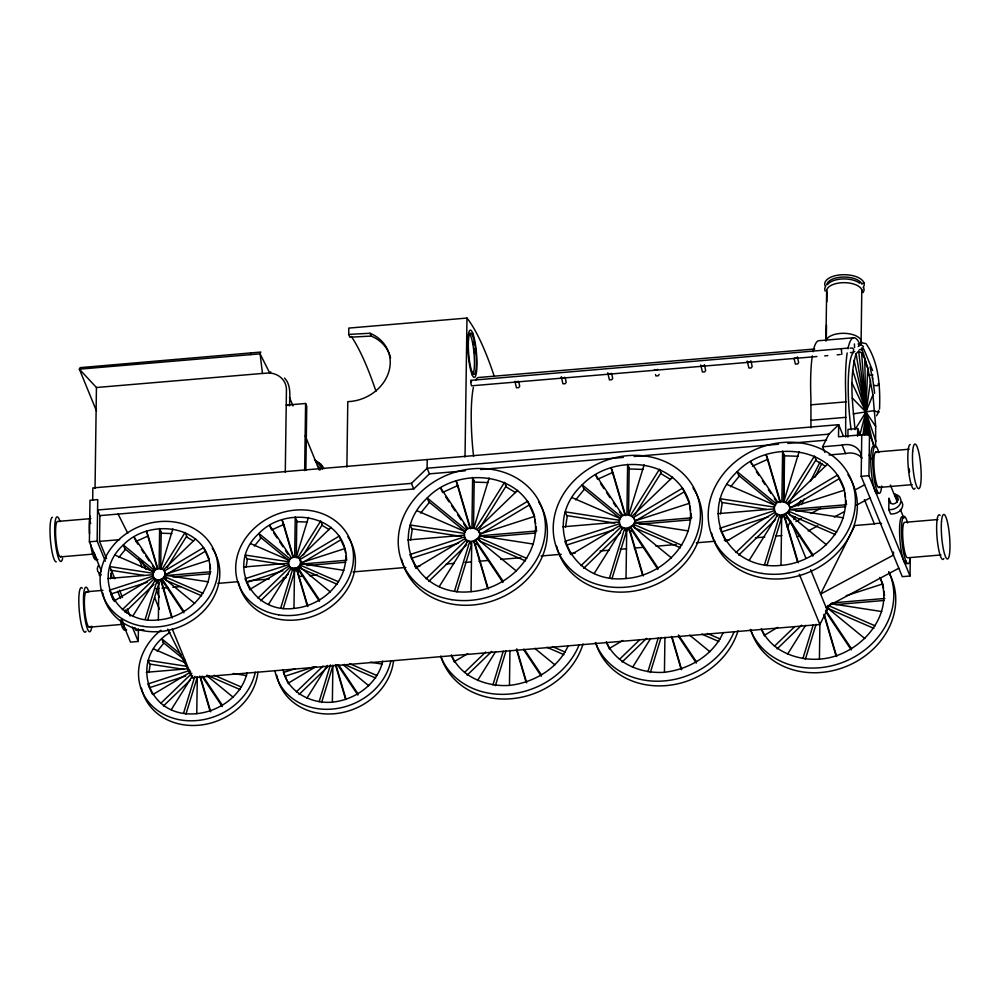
<?xml version="1.0" encoding="UTF-8"?>
<svg xmlns="http://www.w3.org/2000/svg" width="1000" height="1000" viewBox="0 0 1000 1000"><rect width="100%" height="100%" fill="white"/><g stroke="black" fill="none" stroke-linecap="round" stroke-linejoin="round"><path stroke-width="1.5" d="M101.412 571.15L89.388 541.8L89.975 500.275L97.725 499.613L97.137 541.15L105.363 561.213M92.688 500.037L92.85 487.925L838.688 424.675L843.288 435.925M95.037 488.425L96.438 387.512L79.362 369.162L80.162 367.638L260.8 352.062L260.075 353.837L262.488 373.438L269.7 372.962L270.775 371.875M106.587 558.612L99.525 541.375L99.887 515.625L97.575 510L411.425 483.375L427.113 468.225L828.875 434.15L838.688 424.675L838.512 436.788L869.513 434.162L874.538 446.438M121.4 619.95L130.488 642.125L138.238 641.462L138.412 629M210.9 571.75L165.963 575.562L165.775 574.138L209.325 560.075C198.912 523.175 147.413 519.725 123.287 544.975C90.438 574.425 115.237 625.425 158.363 619.9L158.912 579.75C166.45 579.975 167.237 567.625 159.075 568.675C151.537 568.438 150.75 580.788 158.912 579.75M159.075 568.675L159.637 528.525L161.55 533.212L171.838 533.55M160.65 569.338L161.175 532.275M170.012 632.375C127.925 658.162 146.75 718.8 196.762 713.65L197.288 676.587M285.287 472.262L286.438 389.988A21.475 18.438 -22.3 0 0 269.7 372.962L260.075 353.837L79.362 369.162L96.5 410.988M289.575 405.8C289.538 396.5 291.65 385.6 284.55 378.088M300.8 562.188L301.562 564.062L346.512 560.25C346.138 514.913 286.475 504.425 258.888 533.475C226.05 562.913 250.85 613.925 293.962 608.4L294.525 568.25C302.062 568.475 302.85 556.125 294.675 557.175C287.15 556.938 286.35 569.288 294.525 568.25L295.55 570.75M294.675 557.175L295.238 517.025L297.162 521.712L307.438 522.05M296.262 557.837L296.775 520.775M304.662 470.625L305.6 403.488L286.225 405.125L288.275 405.462M305.863 470.312L306.75 406.3L305.6 403.488M283.05 669.55C287.075 691.712 311.188 704.188 332.375 702.15L332.887 665.088M346.875 467.05L347.788 401.637A40.487 34.75 -22.3 0 0 388.575 372.525A40.487 34.75 -22.3 0 0 369.975 333.263L348.725 334.412L348.812 328.088L466.975 318.062A385.138 67.862 85.2 0 1 494.312 376.425M427.238 459.562L427.113 468.225L429.425 473.85L413.725 489L99.887 515.625M465.037 457.025L466.975 318.062M472.062 374.6L472.1 372.013M472.612 335.662L472.65 333.062M535.95 526.613L536.538 530.988L480.363 535.763L480.125 533.987L534.575 516.4C521.3 470.6 457.212 466.625 427.2 497.987C386.388 535.862 416.512 597.7 471.05 591.65L471.75 541.462C495.962 532.625 458.325 517.125 465.363 539.462M471.938 527.612L472.638 477.425L474.562 482.113L488.075 482.562M473.525 528.325L474.175 481.175M451.4 654.925C460.712 677.075 486.662 687.075 509.462 685.4L509.95 650.425M690.925 513.475L691.525 517.85L635.337 522.612L635.1 520.85L689.55 503.25C676.275 457.45 612.188 453.475 582.188 484.85C541.362 522.712 571.487 584.562 626.025 578.5L626.725 528.312C650.938 519.487 613.3 503.988 620.337 526.325M626.925 514.475L627.625 464.288L629.538 468.975L643.05 469.412M628.5 515.188L629.163 468.038M606.375 641.787C615.688 663.925 641.637 673.938 664.438 672.262L664.925 637.275M844.975 504.837L790.312 509.475L790.075 507.7L844.525 490.112C831.25 444.312 767.175 440.337 737.163 471.7C696.338 509.575 726.462 571.413 781 565.363L781.7 515.175C805.913 506.337 768.275 490.838 775.312 513.175M781.9 501.325L782.6 451.138L784.513 455.825L798.037 456.275M783.475 502.038L784.137 454.888M783.888 501.238L784.513 456.15M810.962 427.85L810.9 398.1A75.05 13.225 85.2 0 1 812.312 355.887M761.35 628.638C770.662 650.788 796.625 660.788 819.412 659.112L819.925 622.612M825.938 341.125L826.65 290.462M826.287 340.288L826.5 324.938M826.812 301.913L826.95 292.7A17.775 8.562 0.8 0 1 843.225 282.663A17.775 8.562 0.8 0 1 862.113 291.975M845.662 437L845.763 395.138A75.05 13.225 85.2 0 1 847.188 352.925M847.9 437.075L848 429.375L857.688 428.562L859.987 434.188M857.575 436.25L857.688 428.562M861.075 342.95L861.812 289.738M910.275 558.212L910.025 576.013L902.275 576.663L861.175 476.35L861.762 434.812M910.025 576.013L868.925 475.688L869.513 434.162M901.762 501.675L902.738 504.487C902.875 510.675 896.188 514.525 890.562 513.925L888.787 509.613L888.95 498.375L890.713 502.688M893.487 552.038L893.438 555.1L820.6 594.075L854.825 525.538L874.362 523.875A16.85 14.463 -22.3 0 1 881.55 523.5M888.787 509.613C894.425 510.213 901.112 506.362 900.975 500.175L899.987 497.362C899.3 495.075 891.012 492.575 896.838 495.525L897.938 498L897.525 500.863L895.725 503.137L893.15 504.062L890.65 503.35L889.075 501.213L888.95 498.375M898.6 499.837L896.35 498.263M867.775 367.9L872.925 394.812L865.913 412.038L855.025 429.588C852.725 404.538 848.863 378.263 856.087 353.713L858.675 351.213L861.612 352.863L864.725 358.55L867.775 367.9L864.762 435.1M875.612 447L875.675 426.388L872.925 394.812M879.525 409.087C880.413 387.275 878.825 362.025 866.05 343.65L862.412 342.887M250.387 354.65L250.888 352.9L251.312 353.913M862.938 435.037L870.575 380.275M857.812 434.225L858.125 431.85L859.488 435.163M110.487 578.75L111.675 571.263L109.763 566.575L153.025 573.288M148.9 672.5L150.087 665.013L148.175 660.325L186.962 666.338M158.363 619.9C188.1 617.85 216.762 589.075 208.562 558.2M246.088 567.238L247.288 559.763L245.362 555.075L288.637 561.788M196.762 713.65C219.5 711.375 242 695.588 247.113 672.6M293.962 608.4C319.875 606.112 344.688 585.388 345.737 558.375M332.375 702.15C355.1 699.875 377.612 684.087 382.725 661.1M410.55 540.163L412.225 529.688L410.3 525L464.387 533.387M471.05 591.65C508.225 589.1 544.05 553.125 533.8 514.525M565.525 527.013L567.2 516.538L565.275 511.85L619.362 520.237M626.025 578.5C663.2 575.95 699.025 539.975 688.775 501.375M720.512 513.875L722.175 503.4L720.263 498.713L774.338 507.1M781 565.363C818.175 562.812 854 526.838 843.75 488.237M819.412 659.112C857.738 656.925 895.788 616.888 880.312 578.013M859.7 435.375L865.913 412.038L864.725 358.55M848.562 348.062L470.938 380.35L470.712 382.587L471.525 385.812L816.925 356.525M145.137 619.462L157.312 579.7L158.85 583.45L147.575 620.262M160.675 568.725L172.85 528.95M183.55 713.213L194.825 676.388M185.987 714.025L197.262 677.2M280.75 607.962L292.925 568.2L294.462 571.95L283.188 608.763M296.275 557.225L308.45 517.45M319.163 701.712L330.425 664.887M321.6 702.513L332.863 665.7M454.525 591.112L469.75 541.4L471.75 541.462M473.95 527.688L489.162 477.975M456.962 591.938L471.287 545.15L469.75 541.4L466.3 539.9L464.338 536.962L409.888 554.562L416.15 568.513M492.938 684.862L503.237 651.225M495.375 685.688L506.112 650.6M609.513 577.962L624.725 528.25L626.725 528.312L627.75 530.812M628.925 514.538L644.137 464.825M611.938 578.787L626.263 532L624.725 528.25L621.275 526.75L619.312 523.825L564.862 541.413L570.5 554.038M647.913 671.712L658.213 638.088M650.35 672.537L661.087 637.45M764.488 564.825L779.7 515.112L781.7 515.175L782.725 517.675M783.9 501.4L799.112 451.688M766.912 565.65L781.237 518.862L779.7 515.112L776.25 513.612L774.287 510.675L719.837 528.275L725.475 540.9M802.887 658.575L813.188 624.95M805.325 659.4L816.062 624.312M876.55 415.737L879.013 411.362L878.288 410.363M98.375 565.35L97.312 568.325L97.638 571.287L101.163 574.95M874.638 393.288L872.212 375.188M825.713 286.087L824.7 288.512L825.037 291M863.1 292.613L864.112 290.188L863.775 287.712M201.637 595.8L165.863 580.275L166.5 578.888M509.462 685.4C533.775 682.688 558.112 668.575 568.212 645.65M664.438 672.262C688.75 669.538 713.088 655.425 723.188 632.5M824.875 452.413L822.562 446.788L828.875 434.15M787.35 527.537L790.65 520.95M798.175 505.863L800.913 500.387M810.5 481.188L820.075 462M793.85 519.65L795.212 516.9M801.375 504.562L804.112 499.087M815.075 477.15L821.912 463.45M167.738 629.2L192.237 677.738L819.9 624.5L829.875 604.525M132.875 615.95L155.825 579.263M162.162 569.15L185.125 532.475L187.037 537.163L193.6 541.138M166.975 567.663L186.65 536.225M171.275 709.7L192.6 675.638M268.475 604.45L291.438 567.762M297.762 557.65L320.725 520.975L322.65 525.662L329.2 529.637M303.4 554.85L322.262 524.725M306.887 698.2L327.388 665.45M439.188 586.712L467.887 540.862M475.8 528.212L504.5 482.375L506.425 487.062L515.6 492.625M479.8 528.038L506.037 486.125M477.6 680.462L495.637 651.637M594.163 573.562L622.863 527.725M630.775 515.075L659.475 469.225L661.4 473.913L670.575 479.487M634.775 514.888L661.012 472.975M632.575 667.312L650.612 638.5M749.15 560.425L777.837 514.575M785.763 501.925L814.45 456.087L816.375 460.775L825.55 466.337M788.938 503.062L815.987 459.837M787.55 654.175L805.588 625.363M858.162 346.575L860.625 344.575L863.325 346.35L862.537 349.462L859.35 349.6M859.3 345.5L861.438 343.363L860.675 343.65M659.188 374.387L658.2 375.812L655.938 375.938L655.525 374.588M118.775 557.55L125.2 549.663L123.287 544.975L154.662 570.662M157.188 651.3L163.612 643.413L161.688 638.725L181 654.538M254.387 546.05L260.812 538.162L258.888 533.475L290.275 559.163M420.675 513.062L429.125 502.675L427.2 497.987L466.438 530.112M575.65 499.913L584.1 489.538L582.188 484.85L621.413 516.962M730.638 486.775L739.075 476.388L737.163 471.7L776.388 503.825M122.375 609.587L154.562 578.5L155.588 581M163.438 569.925L195.613 538.837M125.025 612.263L153.875 584.388M257.987 598.088L290.163 567L291.188 569.5M299.037 558.425L331.213 527.337M260.637 600.763L288.375 573.962M160.787 703.337L191.863 673.325M163.438 706.012L190.062 680.288M296.4 691.838L323.025 666.112M299.037 694.513L327.887 666.637M426.075 578.75L466.3 539.9L467.325 542.4M477.388 529.175L517.612 490.325M428.725 581.425L466.712 544.725M464.487 672.513L485.712 652M467.137 675.175L491.725 651.438M581.05 565.612L621.275 526.75L622.3 529.25M632.375 516.038L672.588 477.175M583.713 568.288L620.575 532.663M619.462 659.362L639.575 639.938M622.112 662.038L646.7 638.288M736.038 552.475L776.25 513.612L777.275 516.112M787.35 502.887L827.562 464.038M738.688 555.138L775.55 519.525M774.438 646.225L794.55 626.788M777.1 648.888L801.675 625.15M518.25 381.138L517.425 381.925L514.95 381.413M564.738 377.2L563.913 377.975L561.438 377.475M611.225 373.25L610.413 374.038L607.925 373.537M657.725 369.312L656.9 370.087L654.425 369.588M704.212 365.363L703.4 366.15L700.913 365.65M750.713 361.425L749.887 362.2L747.412 361.7M797.2 357.475L794.125 358.413M863.838 282.575L861.9 284.125A17.775 8.562 0.8 0 0 843.312 277.038A17.775 8.562 0.8 0 0 826.725 284.85M854.4 343.963L854.575 347.638M114.388 600.812L153.588 577.438M205.138 551.362L165.938 574.738L164.4 570.988L203.6 547.612L209.237 560.237M249.988 589.312L289.188 565.938M340.75 539.862L301.55 563.237L300.012 559.487L339.212 536.112L344.225 547.413M152.8 694.562L190.688 671.963M416.087 567.788L465.087 538.575M529.15 505.037L480.138 534.263L478.6 530.513L527.612 501.287L534.487 516.562M288.4 683.062L315.837 666.7M571.062 554.65L620.062 525.425M684.125 491.9L635.112 521.112L633.587 517.362L682.588 488.15L689.463 503.425M454.487 661.538L467.738 653.65M726.038 541.5L775.037 512.288M839.1 478.75L790.1 507.975L788.562 504.225L837.562 475L844.438 490.275M609.475 648.4L622.712 640.5M764.45 635.25L777.688 627.362M795.925 521.55L801.413 518.612M811.038 513.462L820.662 508.312M855.013 489.938L864.638 484.787M797.175 536.888L799.925 535.413M808.162 531L817.788 525.85M834.275 517.025L843.9 511.887M856.275 505.262L870.013 497.912M825.975 607.2L898.825 568.225M271.5 530L283.9 524.388M172.3 618.062L162.062 583.175L163.562 582.487L183.863 612.825M442.488 492.475L457.987 485.462M307.9 606.562L297.663 571.675L299.175 570.988L319.462 601.325M597.475 479.338L612.962 472.325M488.288 589.1L475.3 544.8L477.175 543.95L502.938 582.475M752.45 466.188L767.95 459.175M643.263 575.95L630.275 531.663L632.15 530.812L657.913 569.325M798.25 562.812L785.25 518.525L787.125 517.675L812.887 556.188M850.2 348.088L852.775 348.113L853.662 349.5L853.075 352.55L850.487 352.525M152.988 576.15L109.425 590.225L114.45 601.525M110.962 593.975L147.262 582.25M288.587 564.65L245.037 578.725L250.05 590.025M301.562 564.062L301.375 562.638L344.938 548.575L345.525 552.95M246.575 582.475L282.875 570.75M411.425 558.312L458.512 543.088M566.4 545.163L613.488 529.95M189.95 670.375L147.838 683.975L152.238 693.95M149.375 687.725L185.675 676M295.062 668.725L283.45 672.475L288.463 683.775M721.375 532.025L768.475 516.812M284.975 676.225L314.025 666.838M846.15 595.75L882.938 583.862L883.525 588.237M878.75 412.125L874.525 411.188M874.663 410.55L853.288 413.85M96.438 387.512L262.488 373.438M853.6 337.762L818.725 340.725A75.05 13.225 85.2 0 0 813.05 351.75M814.737 348.988L478.462 377.512A67.15 11.838 85.2 0 0 475.625 380.25M824.712 355.863L827.825 355.6M837.15 354.812L840.263 354.55M868.688 375.3L872.925 374.938M811.325 404.8L846.188 401.85M811.062 420.275L845.938 417.325M429.425 473.85L465.1 470.825M480.613 469.5L623.337 457.4M634.2 456.475L778.487 444.237M787.788 443.45L826.525 440.163M822.562 446.788L842.1 445.125A16.85 14.463 -22.3 0 1 861.438 457.975M829.025 454.963L845.562 453.562A16.85 14.463 -22.3 0 1 862 458.175M90.838 518.625L57.488 521.45A17.775 3.137 85.2 0 0 56.15 541.95A17.775 3.137 85.2 0 0 61.312 556.138M875.763 452.05L909.112 449.225M872.688 458.512L870.75 458.675L869.225 454.925M89.388 541.8L97.137 541.15M861.175 476.35L868.925 475.688M99.525 541.375L119.688 539.663M60.562 556.862L93.912 554.038M878.838 487.475L912.2 484.637M93.6 556.975L95.538 556.8M875.075 490.688L877.013 490.525M407.912 539.963L464.1 535.2M562.9 526.812L619.075 522.05M717.875 513.675L774.05 508.913M484.162 537.375L535.788 533M639.15 524.237L690.775 519.85M795.638 510.962L845.75 506.712M107.85 578.55L152.8 574.738M243.463 567.05L288.4 563.237M172.925 576.912L210.125 573.75M306.988 565.538L345.725 562.25M86.287 591.763L102.963 590.35M937.925 519.538L904.562 522.362A17.775 3.137 85.2 0 0 903 540.562A17.775 3.137 85.2 0 0 907.65 557.788L941 554.95M155.75 588.675L158.85 588.4M161.962 588.138L168.175 587.612M172.838 587.225L180.6 586.562M217.887 583.4L238.088 581.688M248.962 580.763L269.163 579.05M283.15 577.863L286.25 577.6M298.675 576.55L303.337 576.15M309.55 575.625L317.325 574.963M353.062 571.938L405.875 567.45M415.2 566.663L419.862 566.275M446.275 564.025L454.038 563.375M464.913 562.45L471.125 561.925M478.9 561.263L488.225 560.475M500.65 559.412L520.85 557.7M541.038 555.988L561.237 554.275M570.562 553.488L575.225 553.1M600.075 550.988L609.4 550.2M620.275 549.275L626.487 548.75M634.263 548.088L643.587 547.3M656.012 546.237L676.213 544.525M696.4 542.812L715.05 541.237M724.375 540.45L729.025 540.05M755.438 537.812L764.762 537.025M775.638 536.1L781.85 535.575M89.362 627.188L121.213 624.475M122.413 627.288L124.35 627.125M903.875 561.013L905.812 560.837M143.763 629.788L136.012 630.438L134.838 627.575M831.762 602.962L884.9 598.462M835.562 604.587L884.15 600.462M146.263 672.3L188.1 668.75M390.562 357.925A40.487 34.75 -22.3 0 0 371.125 336.075L349.875 337.225L348.725 334.412M789.262 509.412L843.337 517.8M721.787 502.463L766.862 509.45M634.288 522.55L688.363 530.938M566.812 515.6L614.888 523.062M479.3 535.7L533.387 544.087M411.838 528.75L461.413 536.438M830.675 603.625L881.75 611.55M300.562 563.638L343.837 570.35M246.9 558.825L284.2 564.612M164.963 575.138L208.225 581.85M111.3 570.325L144.125 575.413M370.312 662.25L382.25 664.1M233.212 673.512L246.637 675.6M149.7 664.075L184.025 669.4M157.363 583.013L158.85 583.45M726.838 484.387L775.138 505.363M836.762 532.112L788.462 511.15L790 514.9L835.462 534.625M828.288 605.513L875.175 625.862M873.863 628.375L828.413 608.65L827.387 606.15M571.862 497.537L620.163 518.5M681.787 545.25L633.488 524.288L635.025 528.038L680.487 547.775M707.412 633.462L720.2 639.012M701.838 634.125L718.888 641.525M416.875 510.675L465.188 531.65M526.812 558.4L478.512 537.438L480.05 541.188L525.5 560.913M552.438 646.6L565.225 652.15M546.862 647.262L563.913 654.663M250.625 543.625L289.275 560.4M338.575 581.8L299.925 565.025L301.462 568.775L337.25 584.3M115.025 555.125L153.663 571.9M202.963 593.3L164.325 576.525L165.863 580.275M349.787 663.75L376.975 675.55M344.175 664.388L375.65 678.05M153.438 648.875L184.913 662.537M214.188 675.25L241.375 687.05M207.138 675.263L240.05 689.55M858.025 343.925L859.2 344.575M314.375 459.762L320.725 464.15L323.175 467.887M314.988 460.45L321.438 464.913L323.925 468.7M315.663 461.95L319.237 464.425L322.3 469.087M878.125 383.762L878.888 384.325L877.4 385.737L873.475 385.363M787.212 512.688L826.438 544.8M738.7 475.45L775.55 505.625M828 608.375L864.85 638.55M632.238 525.825L671.462 557.95M583.725 488.6L620.575 518.775M689.663 635.15L709.875 651.7M477.262 538.975L516.487 571.087M428.738 501.737L465.588 531.912M534.688 648.3L554.9 664.837M330.312 591.95L298.925 566.25L299.95 568.75M260.425 537.225L289.4 560.938M343.375 664.95L368.725 685.7M163.325 577.75L194.713 603.45M124.825 548.725L153.787 572.438M206.562 675.462L233.113 697.2M163.225 642.475L184.95 660.263M470.938 380.35L471.575 381.9M852.275 398.013L865.913 412.038L875.675 426.388M778.012 502.587L750.525 461.5L751.55 464M813.075 555L785.588 513.925L787.125 517.675M756.363 471.675L758.938 475.525M762.375 480.662L764.95 484.513M768.375 489.65L770.962 493.5M774.388 498.638L776.975 502.488M825.713 610.237L851.488 648.75M825.537 611.425L851.3 649.938M623.038 515.725L595.55 474.65L597.087 478.4M658.1 568.15L630.612 527.062L632.15 530.812M600.525 483.537L603.962 488.663M606.538 492.525L609.963 497.65M613.4 502.788L615.975 506.637M619.412 511.775L621.987 515.625M678.475 634.938L696.5 661.9M678.288 636.112L696.325 663.075M468.05 528.875L440.575 487.788L442.113 491.538M503.125 581.287L475.637 540.2L477.175 543.95M445.55 496.675L448.975 501.812M451.55 505.662L454.988 510.8M457.562 514.65L461 519.788M463.575 523.638L467.013 528.775M524.35 649.362L541.525 675.037M523.312 649.262L541.35 676.225M291.562 558.175L269.587 525.312L271.112 529.062M319.625 600.112L297.638 567.238L299.175 570.988M273.65 532.85L277.038 537.913M279.575 541.7L282.962 546.763M285.487 550.55L288.025 554.338M338.575 664.788L358.025 693.863M357.875 695.075L337.575 664.737L336.075 665.425L345.887 698.863M155.963 569.675L133.975 536.812L135 539.312M184.013 611.613L162.025 578.737L163.562 582.487M138.05 544.35L135.512 540.562L135.9 541.5L148.3 535.887L147.912 534.95L157.3 566.938M141.438 549.412L143.975 553.2M145.662 555.725L149.037 560.788M152.425 565.837L154.963 569.637M202.975 676.287L222.425 705.362M201.975 676.25L222.262 706.575M118.088 514.075L127.775 533.263M141.75 560.938L145.95 569.25M852.075 383.137L865.913 412.038L875.888 441.262M879.75 577.413L882.225 582.7M761.413 629.362L764.513 635.975M606.438 642.5L609.538 649.112M451.463 655.638L454.55 662.262M872.237 377.775L872.65 378.663M863.787 349.075L872.575 370.538M894.587 493.95L896.35 498.562M890.35 485.037L897.412 502.25M900.35 509.425L903.875 518.038M842.1 445.125L845.562 453.562M864.412 499.575L874.362 523.875M845.725 502.825L846.5 504.7L845.9 500.325M789.55 507.6L790.312 509.475M767.562 458.237L766.025 454.487L779.887 501.737M791.8 523.763L805.962 558.325M810.65 569.763L827.138 610.013M785.25 518.525L783.713 514.775L797.575 562.013M799.3 574.225L819.9 624.5M690.75 515.975L691.525 517.85M634.575 520.737L635.337 522.612M612.587 471.388L611.05 467.638L624.913 514.875M630.275 531.663L628.737 527.913L642.6 575.163M535.775 529.113L536.538 530.988M479.35 532.112L480.125 533.987M479.6 533.888L480.363 535.763M457.612 484.525L456.075 480.775L469.938 528.025M475.3 544.8L473.762 541.05L487.625 588.3M369.975 333.263L371.125 336.075M411.425 483.375L413.725 489M289.488 397.413L292.987 405.962M305.238 435.863L319.237 470.05M300.613 560.763L301.375 562.638M283.512 523.45L281.975 519.7L293.075 557.5M297.663 571.675L296.125 567.925L307.225 605.712M165.2 573.688L165.963 575.562M147.4 533.7L146.375 531.2L157.463 569M162.062 583.175L160.525 579.425L171.612 617.212M156.337 590.1L159.275 597.288M172.225 628.888L192.237 677.738M138.787 558.862L142.312 567.475M154.675 597.65L159.388 609.138M111.287 570.112L114.825 578.725M119.537 590.225L122.475 597.4M127.188 608.9L130.125 616.075M89.688 521.038L90.712 523.538M110.65 574.113L112.413 578.413M117.688 591.3L120.625 598.475M125.325 609.938L126.5 612.8M132.375 627.137L138.238 641.462M110.825 594.113L113.175 599.85M852.663 370.238L865.913 412.038L873.275 445.138M824.525 615.225L836.65 656.562M823.85 614.425L835.987 655.763M768 459.712L780.562 502.537M672.15 637.225L681.675 669.7M671.475 636.425L681.012 668.913M613.013 472.863L625.575 515.675M516.737 648.888L526.7 682.85M516.5 649.575L526.025 682.05M458.038 486L470.6 528.825M335.387 664.575L345.625 699.475M283.938 524.9L293.325 556.888M200.475 676.925L210.712 711.812M199.788 676.087L210.025 710.975M841.363 349.275L841.825 354.412M854.038 360.213L865.913 412.038L869.912 438.113M797.4 356.962L798.662 362.55L797.675 363.988L795.413 364.113L794.05 358.525M750.913 360.913L752.175 366.5L751.188 367.925L748.925 368.05L747.237 361.062M704.412 364.85L705.675 370.438L704.688 371.875L702.425 372L700.738 365M611.75 374.137L612.7 378.325L611.7 379.762L609.438 379.888L607.75 372.887M565.25 378.075L566.2 382.262L565.212 383.7L562.95 383.825L561.263 376.838M518.763 382.025L519.712 386.213L518.725 387.638L516.45 387.775L515.087 382.188M870.075 366.788L871.888 375.575M856.087 353.713L865.913 412.038L868.263 435.188M883.925 591.163L884.513 595.538M844.912 493.025L845.512 497.413M689.938 506.175L690.537 510.55M534.963 519.312L535.55 523.7M345.925 555.862L346.512 560.25M209.925 564.45L210.512 568.825M858.675 351.213L865.913 412.038L867.175 434.975M861.475 349.125L861.625 350.5M99.075 572.638L99.4 575.6M861.612 352.863L865.913 412.038L866.075 434.925M826.85 338.938A17.775 8.562 0.8 0 1 847.15 333.512A17.775 8.562 0.8 0 1 861.413 342.638M827.6 284.55A17.775 8.562 0.8 0 1 842.513 278.95A17.775 8.562 0.8 0 1 859.638 283.212M906.225 563.85A23.7 4.175 85.2 0 1 899.8 537.8A23.7 4.175 85.2 0 1 903.263 517.275M910.337 557.75A23.7 4.175 85.2 0 1 904.388 556.25A23.7 4.175 85.2 0 1 901.775 523.337A23.7 4.175 85.2 0 1 907.588 522.925M878.413 492.562A23.7 4.175 85.2 0 1 871.525 473.638A23.7 4.175 85.2 0 1 873.312 446.312M881.675 486A23.7 4.175 85.2 0 1 875.825 486.912A23.7 4.175 85.2 0 1 872.925 453.525A23.7 4.175 85.2 0 1 878.775 452.612M879.587 486.737A17.775 3.137 85.2 0 1 874.2 470.238A17.775 3.137 85.2 0 1 876.612 452.537M351.35 336.45A404.888 71.35 85.2 0 1 375.988 391.287M317.525 465.625A21.475 18.438 -22.3 0 1 320.5 469.787M943.863 558.513A22.4 3.95 85.2 0 1 937.075 537.725A22.4 3.95 85.2 0 1 940.113 515.413M825.125 285.85A19.725 9.5 0.8 0 1 845.788 274.738A19.725 9.5 0.8 0 1 863.162 287.475M472.975 341.637A23.7 4.175 85.2 0 1 473.45 344.375M474.075 348.762A23.7 4.175 85.2 0 1 474.55 353.363M847.925 348.8A75.05 13.225 85.2 0 1 859.75 343.913M861.488 347.962A75.05 13.225 85.2 0 1 866.875 366.95M909.575 471.85A17.775 3.137 85.2 0 1 909.212 468.825M473.587 456.375A67.15 11.838 85.2 0 1 473.387 387.375M915.062 488.2A22.4 3.95 85.2 0 1 908.55 470.312A22.4 3.95 85.2 0 1 910.225 444.487M851.15 429.913A61.225 10.788 85.2 0 1 854.8 351.538M469.625 333.9A20.738 3.65 85.2 0 1 474.237 356.138A20.738 3.65 85.2 0 1 472.212 374.663M90.125 626.45A17.775 3.137 85.2 0 1 84.725 609.95A17.775 3.137 85.2 0 1 87.15 592.25M56.3 561.862A22.4 3.95 85.2 0 1 50.45 540.163A22.4 3.95 85.2 0 1 52.413 517.25M86.05 631.263A22.4 3.95 85.2 0 1 79.25 610.475A22.4 3.95 85.2 0 1 82.3 588.162M91.825 626.175A22.4 3.95 85.2 0 1 86.312 625.225A22.4 3.95 85.2 0 1 83.65 594.6A22.4 3.95 85.2 0 1 88.85 592M62.663 558.175A22.4 3.95 85.2 0 1 57.05 552.962A22.4 3.95 85.2 0 1 54.925 523.35A22.4 3.95 85.2 0 1 60.05 521.688M97.888 559.65A23.7 4.175 85.2 0 1 94.35 553.188M126.688 629.963A23.7 4.175 85.2 0 1 122.338 620M95.95 559.812A23.7 4.175 85.2 0 1 90.638 544.388M89.525 533.75A23.7 4.175 85.2 0 1 90.05 516.075M125.75 629.15A23.7 4.175 85.2 0 1 120.4 620.163M257.925 672.25A60.038 51.537 -22.3 0 1 202.025 724.875A60.038 51.537 -22.3 0 1 141.5 688.188M255.275 672.188A60.038 51.537 -22.3 0 1 166.875 715.825A60.038 51.537 -22.3 0 1 160.912 630.225M393.537 660.75A60.038 51.537 -22.3 0 1 336.775 713.487A60.038 51.537 -22.3 0 1 276.812 675.212M390.875 660.688A60.038 51.537 -22.3 0 1 332.275 709.075A60.038 51.537 -22.3 0 1 274.887 670.525M347.887 536.763A60.038 51.537 -22.3 0 1 316.788 614.788A60.038 51.537 -22.3 0 1 238.7 582.938M212.288 548.263A60.038 51.537 -22.3 0 1 180.375 626.625A60.038 51.537 -22.3 0 1 102.788 592.962M847.938 474.65A75.05 64.425 -22.3 0 1 809.412 572.025A75.05 64.425 -22.3 0 1 711.6 533.038M692.95 487.8A75.05 64.425 -22.3 0 1 654.438 585.163A75.05 64.425 -22.3 0 1 556.625 546.175M538.812 502.225A75.05 64.425 -22.3 0 1 498.65 598.65A75.05 64.425 -22.3 0 1 401.637 559.325M583.038 643.975A75.05 64.425 -22.3 0 1 511.262 698.737A75.05 64.425 -22.3 0 1 440.838 656.025M579.125 644.9A75.05 64.425 -22.3 0 1 509.625 694.025A75.05 64.425 -22.3 0 1 440.95 657.113M738.025 630.825A75.05 64.425 -22.3 0 1 666.237 685.6A75.05 64.425 -22.3 0 1 595.812 642.887M734.1 631.763A75.05 64.425 -22.3 0 1 663.725 680.962A75.05 64.425 -22.3 0 1 595.363 642.537M888.737 572.325A75.05 64.425 -22.3 0 1 847 666.125A75.05 64.425 -22.3 0 1 750.788 629.738M888.888 571.775A75.05 64.425 -22.3 0 1 845.062 661.45A75.05 64.425 -22.3 0 1 750.337 629.4M941.513 521.375A22.4 3.95 85.2 0 0 946.513 558.425A22.4 3.95 85.2 0 0 948.913 530.363A22.4 3.95 85.2 0 0 941.513 521.375M467.975 337.587A23.7 4.175 85.2 0 0 473.275 376.812A23.7 4.175 85.2 0 0 475.825 347.1A23.7 4.175 85.2 0 0 467.975 337.587M468.525 339.625A20.738 3.65 85.2 0 0 473.15 373.938A20.738 3.65 85.2 0 0 475.387 347.95A20.738 3.65 85.2 0 0 468.525 339.625M912.7 451.062A22.4 3.95 85.2 0 0 917.7 488.113A22.4 3.95 85.2 0 0 920.113 460.05A22.4 3.95 85.2 0 0 912.7 451.062M278.65 614.825A60.038 51.537 -22.3 0 0 351.675 544.263A60.038 51.537 -22.3 0 0 253.475 529.038A60.038 51.537 -22.3 0 0 278.65 614.825M143.038 626.325A60.038 51.537 -22.3 0 0 216.075 555.763A60.038 51.537 -22.3 0 0 117.875 540.538A60.038 51.537 -22.3 0 0 143.038 626.325M761.862 573.387A75.05 64.425 -22.3 0 0 853.138 485.2A75.05 64.425 -22.3 0 0 730.4 466.163A75.05 64.425 -22.3 0 0 761.862 573.387M606.888 586.538A75.05 64.425 -22.3 0 0 698.162 498.35A75.05 64.425 -22.3 0 0 575.425 479.312A75.05 64.425 -22.3 0 0 606.888 586.538M451.9 599.675A75.05 64.425 -22.3 0 0 543.188 511.488A75.05 64.425 -22.3 0 0 420.438 492.45A75.05 64.425 -22.3 0 0 451.9 599.675"/></g></svg>
